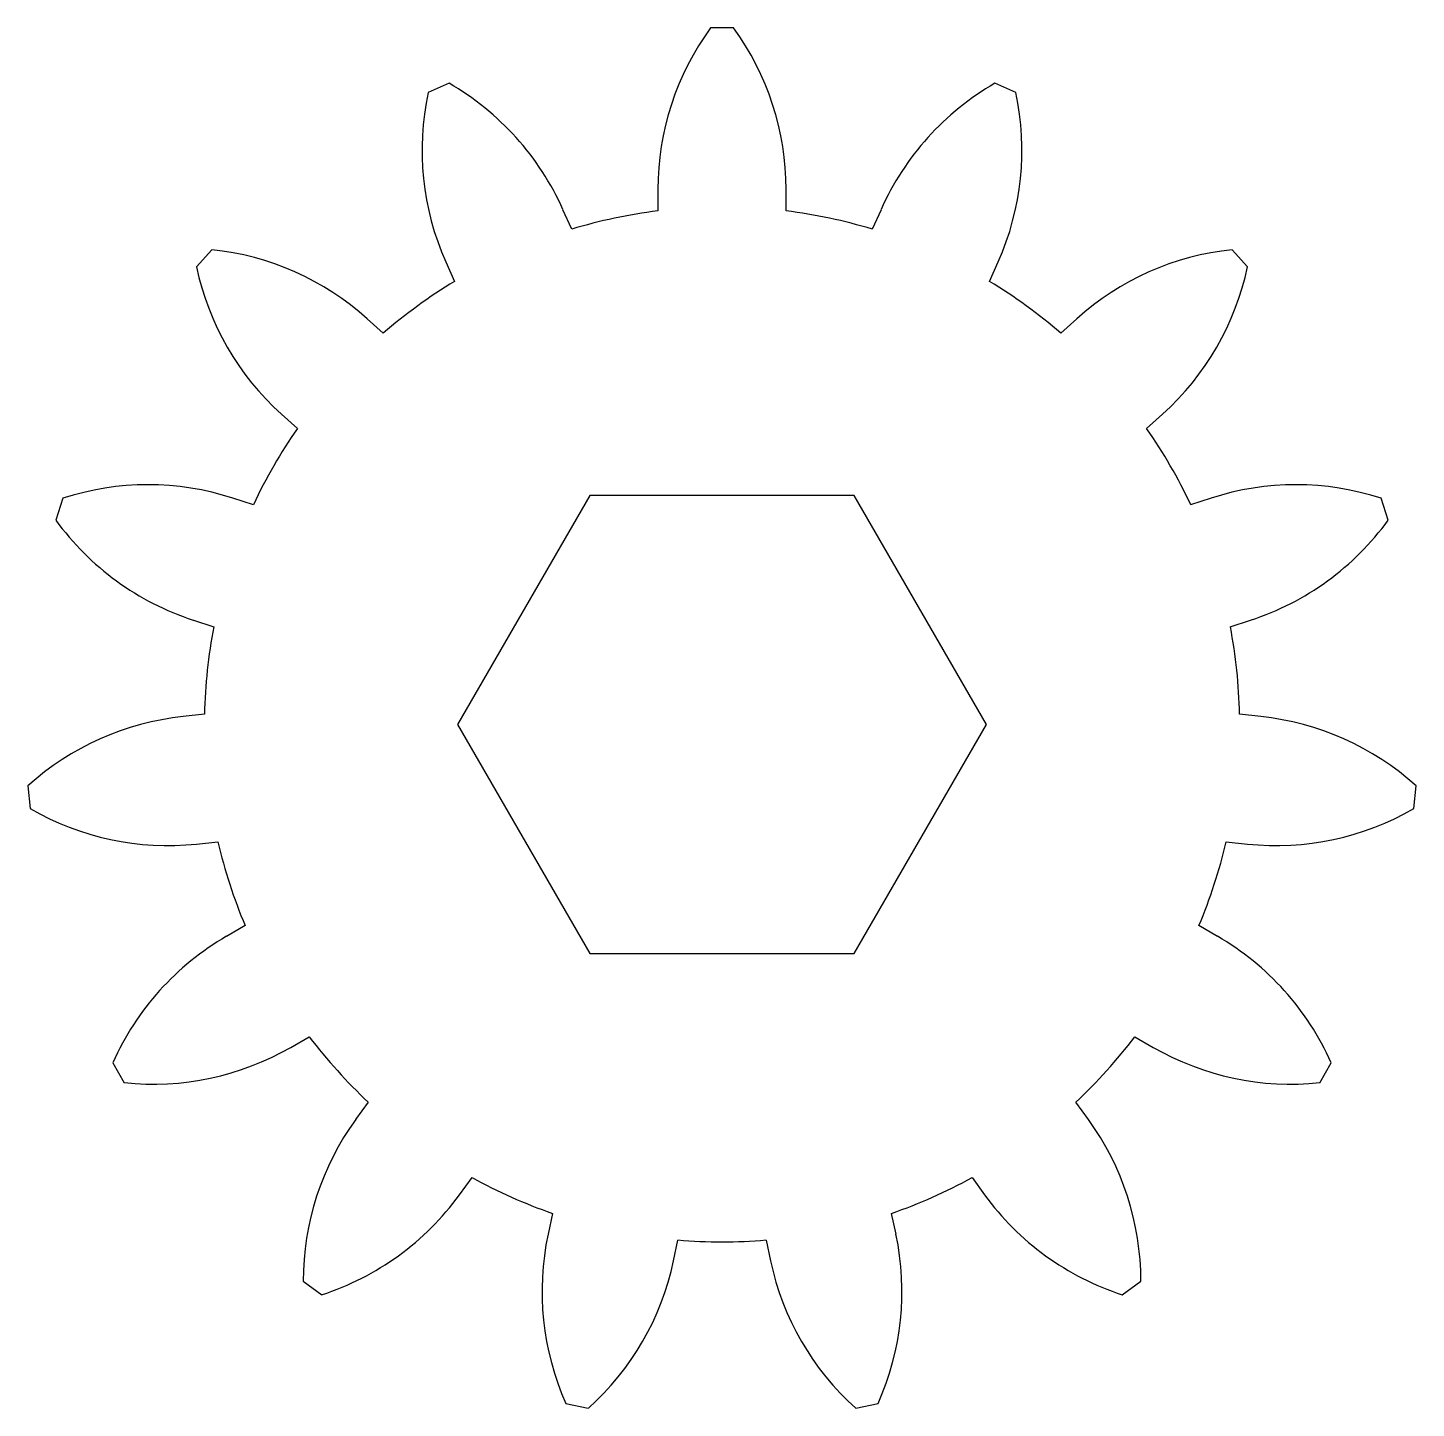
# Model space of a CAD drawing. Header units: inches. Extents: x 0.01 to 6.32, y 0 to 5.39.
# Drawn here: x 4.806 to 6.322, y 3.882 to 5.389 of the extents above; entities outside this region: 2.
import ezdxf

# ---------------------------------------------------------------- set-up
doc = ezdxf.new("R2010")
doc.units = ezdxf.units.IN
doc.header["$MEASUREMENT"] = 0
doc.styles.add('SLDTEXTSTYLE0', font='TXT', dxfattribs={"width": 0.7})

msp = doc.modelspace()

# ---------------------------------------------------------------- linework, layer by layer
at = {"color": 7, "linetype": 'Continuous', "lineweight": 25}
for p, q in [((5.5764, 5.3892), (5.5514, 5.3892)), ((5.2659, 5.3286), (5.2431, 5.3184)), ((5.8847, 5.3184), (5.8618, 5.3286)), ((5.4939, 5.2126), (5.4939, 5.1892)), ((5.6339, 5.1892), (5.6339, 5.2126)), ((5.3998, 5.1692), (5.3903, 5.1906)), ((5.7375, 5.1906), (5.7279, 5.1692)), ((5.007, 5.1468), (4.9902, 5.1283)), ((6.1375, 5.1283), (6.1208, 5.1468)), ((5.2624, 5.1336), (5.2719, 5.1123)), ((5.8558, 5.1123), (5.8654, 5.1336)), ((5.1941, 5.0557), (5.1767, 5.0714)), ((5.951, 5.0714), (5.9337, 5.0557)), ((5.083, 4.9674), (5.1004, 4.9517)), ((6.0273, 4.9517), (6.0447, 4.9674)), ((4.8443, 4.8755), (4.8366, 4.8517)), ((5.0523, 4.8684), (5.03, 4.8756)), ((5.4195, 4.8786), (5.2752, 4.6286)), ((5.7082, 4.8786), (5.4195, 4.8786)), ((5.8525, 4.6286), (5.7082, 4.8786)), ((6.0977, 4.8756), (6.0754, 4.8684)), ((6.2911, 4.8517), (6.2834, 4.8755)), ((4.9868, 4.7425), (5.009, 4.7353)), ((6.1187, 4.7353), (6.1409, 4.7425)), ((4.999, 4.6396), (4.9757, 4.6372)), ((6.152, 4.6372), (6.1288, 4.6396)), ((5.2752, 4.6286), (5.4195, 4.3786)), ((5.7082, 4.3786), (5.8525, 4.6286)), ((4.8061, 4.5615), (4.8087, 4.5366)), ((6.319, 4.5366), (6.3216, 4.5615)), ((4.9903, 4.4979), (5.0136, 4.5004)), ((6.1141, 4.5004), (6.1374, 4.4979)), ((5.0433, 4.4089), (5.0231, 4.3972)), ((6.1046, 4.3972), (6.0844, 4.4089)), ((5.4195, 4.3786), (5.7082, 4.3786)), ((5.0931, 4.2759), (5.1133, 4.2876)), ((6.0144, 4.2876), (6.0346, 4.2759)), ((4.8989, 4.2591), (4.9114, 4.2374)), ((6.2164, 4.2374), (6.2289, 4.2591)), ((5.1777, 4.2162), (5.1639, 4.1972)), ((5.9638, 4.1972), (5.95, 4.2162)), ((5.2772, 4.1149), (5.291, 4.1339)), ((5.8368, 4.1339), (5.8505, 4.1149)), ((5.3788, 4.0947), (5.374, 4.0719)), ((5.7538, 4.0719), (5.7489, 4.0947)), ((5.5109, 4.0428), (5.5158, 4.0656)), ((5.612, 4.0656), (5.6168, 4.0428)), ((5.1067, 4.0206), (5.1269, 4.0059)), ((6.0008, 4.0059), (6.0211, 4.0206)), ((5.3935, 3.8872), (5.4179, 3.882)), ((5.7098, 3.882), (5.7342, 3.8872))]:
    msp.add_line(p, q, dxfattribs=at)
for centre, radius, start, end in [((5.7939, 5.2126), 0.3, 143.9334, 180), ((5.3339, 5.2126), 0.3, 0, 36.0666), ((5.1162, 5.0686), 0.3, 24, 60.0666), ((6.0115, 5.0686), 0.3, 119.9334, 156), ((5.5364, 5.2557), 0.3, 167.9334, 204), ((5.5913, 5.2557), 0.3, 336, 12.0666), ((5.5639, 4.6286), 0.565, 97.1169, 106.8831), ((5.5639, 4.6286), 0.565, 73.1169, 82.8831), ((4.9759, 4.8485), 0.3, 48, 84.0666), ((6.1518, 4.8485), 0.3, 95.9334, 132), ((5.2837, 5.1903), 0.3, 191.9334, 228), ((5.844, 5.1903), 0.3, 312, 348.0666), ((5.5639, 4.6286), 0.565, 121.1169, 130.8831), ((5.5639, 4.6286), 0.565, 49.1169, 58.8831), ((5.5639, 4.6286), 0.565, 145.1169, 154.8831), ((5.5639, 4.6286), 0.565, 25.1169, 34.8831), ((4.9373, 4.5903), 0.3, 72, 108.0666), ((6.1904, 4.5903), 0.3, 71.9334, 108), ((5.0795, 5.0278), 0.3, 215.9334, 252), ((6.0482, 5.0278), 0.3, 288, 324.0666), ((5.5639, 4.6286), 0.565, 169.1169, 178.8831), ((5.5639, 4.6286), 0.565, 1.1169, 10.8831), ((5.0071, 4.3388), 0.3, 96, 132.0666), ((6.1206, 4.3388), 0.3, 47.9334, 84), ((4.959, 4.7963), 0.3, 239.9334, 276), ((6.1687, 4.7963), 0.3, 264, 300.0666), ((5.5639, 4.6286), 0.565, 193.1169, 202.8831), ((5.5639, 4.6286), 0.565, 337.1169, 346.8831), ((5.1731, 4.1374), 0.3, 120, 156.0666), ((5.9546, 4.1374), 0.3, 23.9334, 60), ((4.9431, 4.5358), 0.3, 263.9334, 300), ((5.5639, 4.6286), 0.565, 217.1169, 226.8831), ((5.5639, 4.6286), 0.565, 313.1169, 322.8831), ((6.1846, 4.5358), 0.3, 240, 276.0666), ((5.4067, 4.0209), 0.3, 144, 180.0666), ((5.7211, 4.0209), 0.3, 359.9334, 36), ((5.5639, 4.6286), 0.565, 241.1169, 250.8831), ((5.5639, 4.6286), 0.565, 289.1169, 298.8831), ((5.0345, 4.2913), 0.3, 287.9334, 324), ((6.0932, 4.2913), 0.3, 216, 252.0666), ((5.6674, 4.0095), 0.3, 168, 204.0666), ((5.5639, 4.6286), 0.565, 265.1169, 274.8831), ((5.4603, 4.0095), 0.3, 335.9334, 12), ((5.2175, 4.1051), 0.3, 311.9334, 348), ((5.9103, 4.1051), 0.3, 192, 228.0666)]:
    msp.add_arc(centre, radius, start, end, dxfattribs=at)

# ---------------------------------------------------------------- texts
at = {"color": 7, "linetype": 'Continuous', "char_height": 0.14705, "attachment_point": 1, "style": 'SLDTEXTSTYLE0'}
for s, insert in [('SOLIDWORKS Educational Product.', (0, 0.4101)), ('For Instructional Use Only.', (0, 0.1896))]:
    msp.add_mtext(s, dxfattribs=dict(at, insert=insert))

doc.saveas('drawing.dxf')
